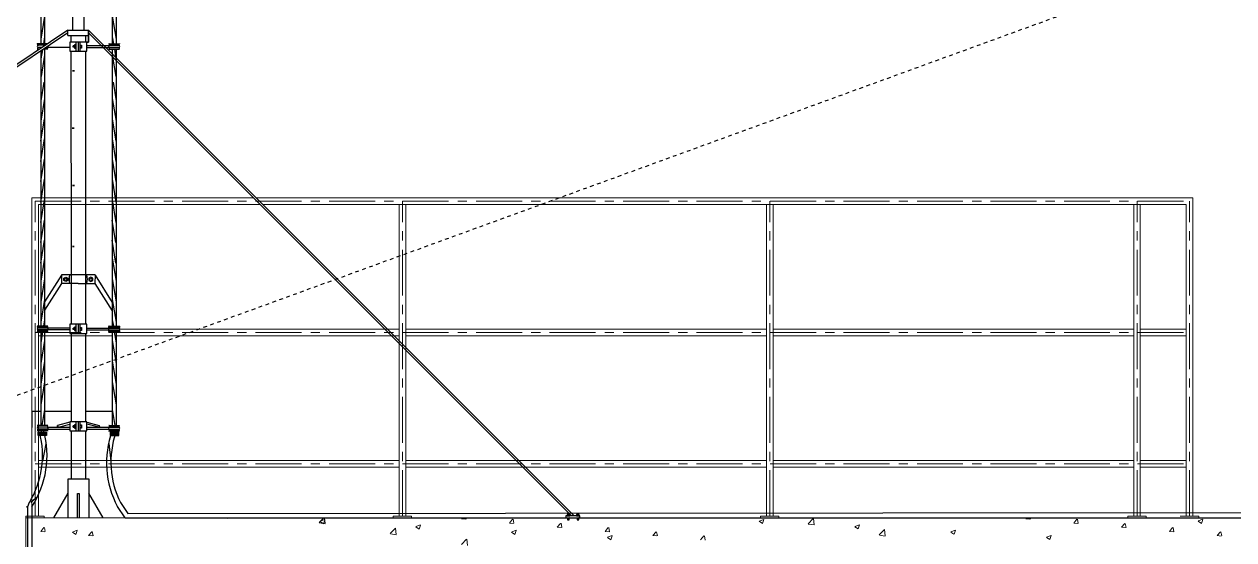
# Model space of a CAD drawing. Header units: millimetres. Extents: x -9869 to 940, y 100 to 694.
# Drawn here: x 396.96 to 429.87, y 235.01 to 249.04 of the extents above; entities that cross this region are included whole.
import ezdxf

# ---------------------------------------------------------------- set-up
doc = ezdxf.new("R2010")
doc.units = ezdxf.units.MM
for name, pattern in [('CENTER', [2, 1.25, -0.25, 0.25, -0.25]), ('DASHDOT2', [0.5, 0.25, -0.125, 0, -0.125]), ('DASHED', [0.75, 0.5, -0.25])]:
    doc.linetypes.add(name, pattern=pattern)
doc.layers.add('_incêndio 240', color=240, linetype='Continuous')
doc.layers.add('BSBAS--LC--', color=1, linetype='DASHDOT2')
for name, color, linetype, lineweight in [('Alvenaria', 8, 'Continuous', 9), ('Aço 1020', 6, 'Continuous', 9), ('Centro', 1, 'CENTER', 5), ('PAREDE', 7, 'Continuous', 9)]:
    doc.layers.add(name, color=color, linetype=linetype, lineweight=lineweight)

# ---------------------------------------------------------------- blocks, each defined once
blk = doc.blocks.new('*X168')
at = {"color": 0, "linetype": 'ByBlock'}
for p, q in [((387.028, 152.597), (387.028, 152.67)), ((387.041, 152.597), (387.041, 152.67)), ((387.053, 152.597), (387.053, 152.67)), ((387.066, 152.597), (387.066, 152.67)), ((387.078, 152.597), (387.078, 152.67))]:
    blk.add_line(p, q, dxfattribs=at)
blk = doc.blocks.new('*X167')
at = {"color": 0, "linetype": 'ByBlock'}
for p, q in [((387.028, 152.597), (387.028, 152.67)), ((387.041, 152.597), (387.041, 152.67)), ((387.053, 152.597), (387.053, 152.67)), ((387.066, 152.597), (387.066, 152.67)), ((387.078, 152.597), (387.078, 152.67))]:
    blk.add_line(p, q, dxfattribs=at)
blk = doc.blocks.new('*X171')
at = {"color": 0, "linetype": 'ByBlock'}
for p, q in [((387.028, 152.597), (387.028, 152.67)), ((387.041, 152.597), (387.041, 152.67)), ((387.053, 152.597), (387.053, 152.67)), ((387.066, 152.597), (387.066, 152.67)), ((387.078, 152.597), (387.078, 152.67))]:
    blk.add_line(p, q, dxfattribs=at)
blk = doc.blocks.new('*X166')
at = {"color": 0, "linetype": 'ByBlock'}
for p, q in [((387.028, 152.597), (387.028, 152.67)), ((387.041, 152.597), (387.041, 152.67)), ((387.053, 152.597), (387.053, 152.67)), ((387.066, 152.597), (387.066, 152.67)), ((387.078, 152.597), (387.078, 152.67))]:
    blk.add_line(p, q, dxfattribs=at)
blk = doc.blocks.new('*X170')
at = {"color": 0, "linetype": 'ByBlock'}
for p, q in [((387.028, 152.597), (387.028, 152.67)), ((387.041, 152.597), (387.041, 152.67)), ((387.053, 152.597), (387.053, 152.67)), ((387.066, 152.597), (387.066, 152.67)), ((387.078, 152.597), (387.078, 152.67))]:
    blk.add_line(p, q, dxfattribs=at)

msp = doc.modelspace()

# ---------------------------------------------------------------- linework, layer by layer
at = {"layer": '_incêndio 240'}
for p, q in [((397.405, 255.256), (397.405, 248.506)), ((397.51, 255.256), (397.51, 248.506)), ((398.268, 255.201), (398.268, 248.878)), ((398.581, 255.201), (398.581, 248.878)), ((399.354, 255.256), (399.354, 248.506)), ((399.459, 255.256), (399.459, 248.506)), ((397.51, 249.257), (397.407, 248.633)), ((399.354, 249.257), (399.457, 248.633)), ((398.143, 248.878), (378.517, 235.661)), ((398.143, 248.878), (398.707, 248.878)), ((398.143, 248.728), (398.143, 248.878)), ((398.432, 248.878), (398.707, 248.878)), ((398.707, 248.728), (398.707, 248.878)), ((398.707, 248.878), (398.707, 248.552)), ((398.707, 248.878), (411.924, 235.661)), ((398.143, 248.803), (378.629, 235.661)), ((397.51, 248.696), (397.478, 248.506)), ((398.143, 248.728), (398.707, 248.728)), ((398.196, 248.552), (398.196, 248.3)), ((398.279, 248.552), (398.196, 248.552)), ((398.229, 248.728), (398.229, 248.552)), ((398.423, 248.552), (398.269, 248.552)), ((398.372, 248.3), (398.372, 248.552)), ((398.423, 248.552), (398.423, 248.3)), ((398.592, 248.552), (398.423, 248.552)), ((398.473, 248.552), (398.473, 248.3)), ((398.66, 248.552), (398.592, 248.552)), ((398.62, 248.728), (398.62, 248.552)), ((398.66, 248.3), (398.66, 248.552)), ((398.707, 248.552), (398.66, 248.552)), ((398.66, 248.552), (398.707, 248.552)), ((398.707, 248.803), (411.848, 235.661)), ((398.707, 248.552), (398.707, 248.715)), ((399.354, 248.696), (399.385, 248.506)), ((397.591, 248.506), (397.316, 248.506)), ((397.583, 248.501), (397.316, 248.501)), ((397.316, 248.471), (397.538, 248.471)), ((397.331, 248.456), (397.316, 248.471)), ((397.331, 248.405), (397.316, 248.39)), ((397.374, 248.36), (397.316, 248.36)), ((397.366, 248.355), (397.316, 248.355)), ((397.441, 248.405), (397.333, 248.405)), ((397.405, 248.306), (397.405, 243.119)), ((397.451, 248.337), (397.412, 248.098)), ((397.599, 248.355), (397.478, 248.355)), ((397.51, 248.355), (397.51, 243.129)), ((397.53, 248.39), (397.599, 248.39)), ((398.204, 248.405), (397.583, 248.405)), ((397.583, 248.405), (397.599, 248.39)), ((398.196, 248.3), (398.279, 248.3)), ((398.229, 248.3), (398.23, 242.216)), ((398.269, 248.3), (398.423, 248.3)), ((398.29, 248.444), (398.318, 248.444)), ((398.327, 248.444), (398.29, 248.444)), ((398.29, 248.407), (398.29, 248.444)), ((398.29, 248.444), (398.29, 248.407)), ((398.327, 248.407), (398.29, 248.407)), ((398.297, 248.444), (398.297, 248.407)), ((398.303, 248.444), (398.303, 248.407)), ((398.309, 248.444), (398.309, 248.407)), ((398.315, 248.444), (398.315, 248.407)), ((398.318, 248.444), (398.327, 248.444)), ((398.32, 248.444), (398.32, 248.407)), ((398.327, 248.471), (398.327, 248.381)), ((398.37, 248.471), (398.327, 248.471)), ((398.371, 248.454), (398.327, 248.454)), ((398.371, 248.399), (398.327, 248.399)), ((398.327, 248.381), (398.371, 248.381)), ((398.423, 248.3), (398.592, 248.3)), ((398.472, 248.47), (398.52, 248.47)), ((398.472, 248.398), (398.52, 248.398)), ((398.52, 248.38), (398.472, 248.38)), ((398.473, 248.452), (398.52, 248.452)), ((398.52, 248.47), (398.52, 248.38)), ((398.592, 248.3), (398.66, 248.3)), ((398.62, 248.3), (398.621, 242.216)), ((398.66, 248.456), (399.28, 248.456)), ((398.66, 248.405), (399.28, 248.405)), ((399.265, 248.506), (399.548, 248.506)), ((399.265, 248.501), (399.548, 248.501)), ((399.548, 248.471), (399.265, 248.471)), ((399.28, 248.456), (399.265, 248.471)), ((399.28, 248.405), (399.265, 248.39)), ((399.548, 248.39), (399.265, 248.39)), ((399.265, 248.36), (399.548, 248.36)), ((399.265, 248.355), (399.548, 248.355)), ((399.28, 248.405), (399.531, 248.405)), ((399.281, 248.456), (399.531, 248.456)), ((399.354, 248.355), (399.354, 243.129)), ((399.41, 248.355), (399.452, 248.098)), ((399.458, 248.355), (399.457, 243.129)), ((399.533, 248.456), (399.548, 248.471)), ((399.533, 248.405), (399.548, 248.39)), ((397.51, 248.191), (397.415, 247.612)), ((399.354, 248.191), (399.449, 247.612)), ((397.491, 247.461), (397.407, 246.95)), ((399.373, 247.461), (399.457, 246.95)), ((397.506, 247.013), (397.405, 246.401)), ((399.354, 247.013), (399.455, 246.401)), ((397.504, 246.464), (397.403, 245.852)), ((399.352, 246.464), (399.453, 245.852)), ((397.502, 245.915), (397.401, 245.303)), ((399.35, 245.915), (399.451, 245.303)), ((397.5, 245.366), (397.4, 244.754)), ((399.348, 245.366), (399.449, 244.754)), ((397.502, 244.817), (397.4, 244.193)), ((399.346, 244.817), (399.449, 244.193)), ((397.498, 244.256), (397.398, 243.644)), ((399.346, 244.256), (399.447, 243.644)), ((397.496, 243.707), (397.396, 243.095)), ((399.344, 243.707), (399.445, 243.095)), ((397.498, 243.158), (397.396, 242.534)), ((397.407, 243.129), (397.408, 241.132)), ((397.51, 243.129), (397.51, 241.284)), ((399.342, 243.158), (399.445, 242.534)), ((399.354, 243.129), (399.354, 241.284)), ((399.457, 243.129), (399.456, 241.132)), ((397.51, 242.673), (397.407, 242.049)), ((399.354, 242.673), (399.457, 242.049)), ((398.23, 242.39), (398.23, 240.874)), ((398.621, 242.39), (398.621, 240.874)), ((397.51, 242.112), (397.407, 241.488)), ((397.971, 242.213), (397.51, 241.481)), ((397.972, 241.987), (397.51, 241.254)), ((397.971, 242.216), (397.972, 241.987)), ((398.884, 242.216), (397.971, 242.216)), ((398.428, 241.987), (397.972, 241.987)), ((398.428, 241.987), (398.883, 241.987)), ((398.884, 242.216), (398.883, 241.987)), ((398.883, 241.987), (399.354, 241.24)), ((398.884, 242.213), (399.354, 241.466)), ((399.354, 242.112), (399.457, 241.488)), ((397.51, 241.551), (397.408, 240.931)), ((399.354, 241.551), (399.456, 240.931)), ((397.408, 241.132), (397.408, 240.822)), ((397.51, 240.994), (397.482, 240.822)), ((397.51, 241.284), (397.51, 240.822)), ((398.621, 241.078), (398.621, 240.923)), ((399.354, 241.284), (399.354, 240.822)), ((399.354, 240.994), (399.382, 240.822)), ((399.456, 241.132), (399.456, 240.822)), ((397.599, 240.822), (397.316, 240.822)), ((397.599, 240.817), (397.316, 240.817)), ((397.316, 240.786), (397.599, 240.786)), ((397.331, 240.771), (397.316, 240.786)), ((397.331, 240.721), (397.316, 240.706)), ((397.316, 240.706), (397.599, 240.706)), ((397.599, 240.675), (397.316, 240.675)), ((397.599, 240.67), (397.316, 240.67)), ((397.583, 240.771), (397.333, 240.771)), ((397.583, 240.721), (397.333, 240.721)), ((397.457, 240.67), (397.407, 240.366)), ((397.408, 240.67), (397.409, 238.453)), ((397.51, 240.67), (397.511, 238.453)), ((397.583, 240.771), (397.599, 240.786)), ((398.204, 240.771), (397.583, 240.771)), ((398.204, 240.721), (397.583, 240.721)), ((397.583, 240.721), (397.599, 240.706)), ((398.196, 240.874), (398.196, 240.621)), ((398.279, 240.874), (398.196, 240.874)), ((398.423, 240.874), (398.269, 240.874)), ((398.29, 240.765), (398.318, 240.765)), ((398.327, 240.765), (398.29, 240.765)), ((398.29, 240.728), (398.29, 240.765)), ((398.29, 240.765), (398.29, 240.728)), ((398.327, 240.728), (398.29, 240.728)), ((398.297, 240.765), (398.297, 240.728)), ((398.303, 240.765), (398.303, 240.728)), ((398.309, 240.765), (398.309, 240.728)), ((398.315, 240.765), (398.315, 240.728)), ((398.318, 240.765), (398.327, 240.765)), ((398.32, 240.765), (398.32, 240.728)), ((398.327, 240.793), (398.327, 240.702)), ((398.37, 240.792), (398.327, 240.792)), ((398.371, 240.775), (398.327, 240.775)), ((398.371, 240.72), (398.327, 240.72)), ((398.327, 240.702), (398.371, 240.702)), ((398.372, 240.621), (398.372, 240.874)), ((398.423, 240.874), (398.423, 240.621)), ((398.592, 240.874), (398.423, 240.874)), ((398.472, 240.791), (398.52, 240.791)), ((398.472, 240.719), (398.52, 240.719)), ((398.52, 240.701), (398.472, 240.701)), ((398.473, 240.874), (398.473, 240.621)), ((398.473, 240.773), (398.52, 240.773)), ((398.52, 240.791), (398.52, 240.701)), ((398.66, 240.874), (398.592, 240.874)), ((398.66, 240.621), (398.66, 240.874)), ((398.66, 240.771), (399.28, 240.771)), ((398.66, 240.721), (399.28, 240.721)), ((399.265, 240.822), (399.548, 240.822)), ((399.265, 240.817), (399.548, 240.817)), ((399.548, 240.786), (399.265, 240.786)), ((399.28, 240.771), (399.265, 240.786)), ((399.28, 240.721), (399.265, 240.706)), ((399.548, 240.706), (399.265, 240.706)), ((399.265, 240.675), (399.548, 240.675)), ((399.265, 240.67), (399.548, 240.67)), ((399.548, 240.67), (399.265, 240.67)), ((399.28, 240.721), (399.531, 240.721)), ((399.281, 240.771), (399.531, 240.771)), ((399.354, 240.67), (399.353, 238.453)), ((399.407, 240.67), (399.457, 240.366)), ((399.456, 240.67), (399.455, 238.453)), ((399.533, 240.771), (399.548, 240.786)), ((399.533, 240.721), (399.548, 240.706)), ((397.51, 240.429), (397.407, 239.805)), ((398.196, 240.621), (398.279, 240.621)), ((398.23, 240.621), (398.23, 238.224)), ((398.269, 240.621), (398.423, 240.621)), ((398.423, 240.621), (398.592, 240.621)), ((398.592, 240.621), (398.66, 240.621)), ((398.62, 240.621), (398.622, 238.224)), ((399.354, 240.429), (399.457, 239.805)), ((397.51, 239.868), (397.407, 239.244)), ((399.354, 239.868), (399.457, 239.244)), ((397.51, 239.307), (397.407, 238.683)), ((399.354, 239.307), (399.457, 238.683)), ((397.409, 238.5), (397.165, 238.5)), ((397.165, 238.5), (397.165, 238.071)), ((397.409, 238.453), (397.409, 238.123)), ((397.511, 238.559), (397.44, 238.123)), ((398.23, 238.5), (397.511, 238.5)), ((397.511, 238.453), (397.511, 238.123)), ((399.353, 238.5), (398.621, 238.5)), ((399.353, 238.559), (399.424, 238.123)), ((399.353, 238.453), (399.353, 238.123)), ((399.455, 238.453), (399.455, 238.123)), ((397.599, 238.123), (397.316, 238.123)), ((397.599, 238.118), (397.316, 238.118)), ((397.316, 238.088), (397.599, 238.088)), ((397.331, 238.073), (397.316, 238.088)), ((397.331, 238.022), (397.316, 238.007)), ((397.316, 238.007), (397.599, 238.007)), ((397.583, 238.073), (397.333, 238.073)), ((397.583, 238.022), (397.333, 238.022)), ((397.583, 238.073), (397.599, 238.088)), ((397.583, 238.073), (397.836, 238.073)), ((397.583, 238.022), (397.599, 238.007)), ((397.583, 238.022), (397.59, 238.022)), ((397.587, 238.073), (398.196, 238.073)), ((397.587, 238.022), (398.196, 238.023)), ((398.196, 238.214), (397.865, 238.125)), ((397.865, 238.125), (397.878, 238.076)), ((397.878, 238.076), (398.196, 238.159)), ((398.279, 238.224), (398.196, 238.224)), ((398.196, 238.224), (398.196, 237.972)), ((398.423, 238.224), (398.269, 238.224)), ((398.327, 238.115), (398.29, 238.115)), ((398.29, 238.115), (398.318, 238.115)), ((398.29, 238.115), (398.29, 238.079)), ((398.29, 238.079), (398.29, 238.115)), ((398.29, 238.079), (398.327, 238.079)), ((398.297, 238.115), (398.297, 238.079)), ((398.303, 238.115), (398.303, 238.079)), ((398.309, 238.115), (398.309, 238.079)), ((398.315, 238.115), (398.315, 238.079)), ((398.318, 238.115), (398.327, 238.115)), ((398.32, 238.115), (398.32, 238.079)), ((398.37, 238.143), (398.327, 238.143)), ((398.327, 238.143), (398.327, 238.053)), ((398.371, 238.125), (398.327, 238.125)), ((398.371, 238.07), (398.327, 238.07)), ((398.327, 238.053), (398.371, 238.053)), ((398.372, 237.972), (398.372, 238.224)), ((398.592, 238.224), (398.423, 238.224)), ((398.423, 238.224), (398.423, 237.972)), ((398.472, 238.141), (398.52, 238.141)), ((398.52, 238.069), (398.472, 238.069)), ((398.52, 238.052), (398.472, 238.052)), ((398.473, 238.224), (398.473, 237.972)), ((398.52, 238.124), (398.473, 238.124)), ((398.52, 238.141), (398.52, 238.052)), ((398.66, 238.224), (398.592, 238.224)), ((398.66, 237.972), (398.66, 238.224)), ((398.66, 238.216), (398.999, 238.125)), ((398.986, 238.076), (398.66, 238.161)), ((398.66, 238.073), (399.28, 238.073)), ((398.66, 238.022), (399.28, 238.022)), ((398.999, 238.125), (398.986, 238.076)), ((399.265, 238.123), (399.548, 238.123)), ((399.265, 238.118), (399.548, 238.118)), ((399.548, 238.088), (399.265, 238.088)), ((399.28, 238.073), (399.265, 238.088)), ((399.28, 238.022), (399.265, 238.007)), ((399.548, 238.007), (399.265, 238.007)), ((399.28, 238.022), (399.531, 238.022)), ((399.281, 238.073), (399.531, 238.073)), ((399.533, 238.073), (399.548, 238.088)), ((399.533, 238.022), (399.548, 238.007)), ((397.599, 237.977), (397.316, 237.977)), ((397.599, 237.972), (397.316, 237.972)), ((397.415, 237.972), (397.401, 237.888)), ((398.196, 237.972), (398.279, 237.972)), ((398.23, 237.972), (398.231, 236.673)), ((398.269, 237.972), (398.423, 237.972)), ((398.423, 237.972), (398.592, 237.972)), ((398.592, 237.972), (398.66, 237.972)), ((398.622, 237.972), (398.623, 236.673)), ((399.265, 237.977), (399.548, 237.977)), ((399.265, 237.972), (399.548, 237.972)), ((397.548, 237.618), (397.45, 237.148)), ((399.255, 237.631), (399.316, 237.155)), ((398.152, 236.673), (398.712, 236.673)), ((398.152, 236.561), (398.152, 236.673)), ((398.153, 235.608), (398.152, 236.561)), ((398.712, 236.673), (398.712, 236.561)), ((398.712, 236.561), (398.712, 235.61)), ((397.096, 236.025), (397.05, 235.907)), ((397.319, 236.183), (397.135, 236.025)), ((397.761, 235.608), (398.152, 236.281)), ((398.41, 235.608), (398.41, 236.27)), ((398.41, 236.27), (398.454, 236.27)), ((398.454, 236.27), (398.454, 235.608)), ((399.103, 235.61), (398.712, 236.281)), ((397.05, 235.907), (396.971, 184.447)), ((397.164, 235.914), (397.164, 184.447)), ((411.694, 235.661), (411.694, 235.61)), ((412.074, 235.661), (411.694, 235.661)), ((411.694, 235.61), (412.074, 235.61)), ((411.745, 235.603), (411.745, 235.61)), ((411.745, 235.61), (411.745, 235.559)), ((411.79, 235.61), (411.745, 235.603)), ((411.79, 235.603), (411.745, 235.595)), ((411.79, 235.603), (411.745, 235.595)), ((411.79, 235.596), (411.745, 235.588)), ((411.79, 235.596), (411.745, 235.588)), ((411.79, 235.589), (411.745, 235.581)), ((411.79, 235.589), (411.745, 235.581)), ((411.79, 235.582), (411.745, 235.574)), ((411.79, 235.582), (411.745, 235.574)), ((411.79, 235.575), (411.745, 235.567)), ((411.79, 235.575), (411.745, 235.567)), ((411.79, 235.567), (411.745, 235.56)), ((411.745, 235.559), (411.79, 235.559)), ((411.79, 235.559), (411.79, 235.61)), ((411.79, 235.61), (411.79, 235.603)), ((411.898, 235.611), (411.899, 235.61)), ((412.001, 235.603), (412.001, 235.61)), ((412.001, 235.61), (412.001, 235.559)), ((412.046, 235.61), (412.001, 235.603)), ((412.046, 235.603), (412.001, 235.595)), ((412.046, 235.603), (412.001, 235.595)), ((412.046, 235.596), (412.001, 235.588)), ((412.046, 235.596), (412.001, 235.588)), ((412.046, 235.589), (412.001, 235.581)), ((412.046, 235.589), (412.001, 235.581)), ((412.046, 235.582), (412.001, 235.574)), ((412.046, 235.582), (412.001, 235.574)), ((412.046, 235.575), (412.001, 235.567)), ((412.046, 235.575), (412.001, 235.567)), ((412.046, 235.567), (412.001, 235.56)), ((412.001, 235.559), (412.046, 235.559)), ((412.046, 235.559), (412.046, 235.61)), ((412.046, 235.61), (412.046, 235.603)), ((412.074, 235.61), (412.074, 235.661))]:
    msp.add_line(p, q, dxfattribs=at)
for points in [[(398.086, 242.16), (398.14, 242.129), (398.14, 242.067), (398.087, 242.036), (398.033, 242.067), (398.033, 242.128)], [(398.77, 242.16), (398.716, 242.129), (398.716, 242.067), (398.769, 242.036), (398.823, 242.067), (398.823, 242.128)], [(397.566, 237.941), (397.566, 237.853), (397.336, 237.853), (397.336, 237.941)], [(399.298, 237.941), (399.298, 237.853), (399.528, 237.853), (399.528, 237.941)], [(411.729, 235.661), (411.804, 235.661), (411.804, 235.696), (411.729, 235.696)], [(411.745, 235.696), (411.79, 235.696), (411.79, 235.661), (411.745, 235.661)], [(411.985, 235.661), (412.06, 235.661), (412.06, 235.696), (411.985, 235.696)], [(412.001, 235.696), (412.046, 235.696), (412.046, 235.661), (412.001, 235.661)]]:
    msp.add_lwpolyline(points, close=True, dxfattribs=at)
for points in [[(399.573, 236.025), (399.778, 235.724), (430.596, 235.754), (430.596, 236.771)], [(399.708, 235.61), (430.733, 235.61), (430.733, 236.681), (430.733, 236.681), (430.733, 236.681), (430.733, 236.681)], [(399.708, 235.61), (399.498, 235.914)]]:
    msp.add_lwpolyline(points, dxfattribs=at)
for centre in [(398.086, 242.098), (398.769, 242.098)]:
    msp.add_circle(centre, 0.0342, dxfattribs=at)
for centre, radius, start, end in [((397.334, 248.43), 0.0253, 94.0698, 265.9132), ((397.315, 248.504), 0.00282, 63.4264, 296.5565), ((397.315, 248.357), 0.00282, 63.4264, 296.5565), ((397.314, 248.486), 0.0153, 277.1165, 82.8665), ((397.314, 248.375), 0.0153, 277.1165, 82.8665), ((397.587, 248.43), 0.0254, 262.8665, 29.8296), ((397.601, 248.375), 0.0153, 97.1165, 262.8665), ((397.6, 248.357), 0.00282, 243.4264, 116.5565), ((399.277, 248.43), 0.0254, 82.8835, 277.1335), ((399.264, 248.504), 0.00282, 63.4435, 296.5736), ((399.264, 248.357), 0.00282, 63.4435, 296.5736), ((399.263, 248.486), 0.0153, 277.1335, 82.8835), ((399.263, 248.375), 0.0153, 277.1335, 82.8835), ((399.53, 248.43), 0.0253, 274.0868, 85.9302), ((399.55, 248.486), 0.0153, 97.1335, 262.8835), ((399.55, 248.375), 0.0153, 97.1335, 262.8835), ((399.549, 248.504), 0.00282, 243.4435, 116.5736), ((399.549, 248.357), 0.00282, 243.4435, 116.5736), ((398.705, 242.102), 0.524, 167.3879, 192.6121), ((398.151, 242.102), 0.524, 347.3879, 12.6121), ((397.334, 240.746), 0.0253, 94.0698, 265.9132), ((397.315, 240.819), 0.00282, 63.4264, 296.5565), ((397.315, 240.673), 0.00282, 63.4264, 296.5565), ((397.314, 240.802), 0.0153, 277.1165, 82.8665), ((397.314, 240.691), 0.0153, 277.1165, 82.8665), ((397.587, 240.746), 0.0254, 262.8665, 97.1165), ((397.601, 240.802), 0.0153, 97.1165, 262.8665), ((397.601, 240.69), 0.0153, 97.1165, 262.8665), ((397.6, 240.819), 0.00282, 243.4264, 116.5565), ((397.6, 240.673), 0.00282, 243.4264, 116.5565), ((399.265, 240.801), 0.0153, 97.1335, 262.8835), ((399.265, 240.69), 0.0153, 97.1335, 262.8835), ((399.277, 240.746), 0.0254, 82.8835, 277.1335), ((399.264, 240.819), 0.00282, 63.4435, 296.5736), ((399.264, 240.673), 0.00282, 63.4435, 296.5736), ((399.264, 240.818), 0.00282, 243.4435, 116.5736), ((399.264, 240.672), 0.00282, 243.4435, 116.5736), ((399.263, 240.802), 0.0153, 277.1335, 82.8835), ((399.263, 240.69), 0.0153, 277.1335, 82.8835), ((399.53, 240.746), 0.0253, 274.0868, 85.9302), ((399.549, 240.802), 0.0153, 97.1335, 262.8835), ((399.549, 240.691), 0.0153, 97.1335, 262.8835), ((399.549, 240.818), 0.00282, 63.4264, 296.5565), ((399.549, 240.672), 0.00282, 63.4264, 296.5565), ((399.549, 240.819), 0.00282, 243.4264, 116.5565), ((399.549, 240.673), 0.00282, 243.4264, 116.5565), ((399.547, 240.803), 0.0153, 277.1335, 82.8835), ((399.547, 240.692), 0.0153, 277.1335, 82.8835), ((397.334, 238.048), 0.0253, 94.0698, 265.9132), ((397.315, 238.121), 0.00282, 63.4264, 296.5565), ((397.314, 238.103), 0.0153, 277.1165, 82.8665), ((397.314, 237.992), 0.0153, 277.1165, 82.8665), ((397.587, 238.048), 0.0254, 262.8665, 97.1165), ((397.601, 238.103), 0.0153, 97.1165, 262.8665), ((397.601, 237.992), 0.0153, 97.1165, 262.8665), ((397.6, 238.121), 0.00282, 243.4264, 116.5565), ((397.824, 238.114), 0.0424, 284.6814, 15.3772), ((399.04, 238.114), 0.0424, 164.6228, 255.3186), ((399.277, 238.048), 0.0254, 82.8835, 277.1335), ((399.264, 238.121), 0.00282, 63.4435, 296.5736), ((399.263, 238.103), 0.0153, 277.1335, 82.8835), ((399.263, 237.992), 0.0153, 277.1335, 82.8835), ((399.53, 238.048), 0.0253, 274.0868, 85.9302), ((399.55, 238.103), 0.0153, 97.1335, 262.8835), ((399.55, 237.992), 0.0153, 97.1335, 262.8835), ((399.549, 238.121), 0.00282, 243.4435, 116.5736), ((394.962, 237.313), 2.493, 328.8867, 14.4463), ((395.058, 237.296), 2.519, 326.7085, 15.7922), ((397.315, 237.974), 0.00282, 63.4264, 296.5565), ((397.6, 237.974), 0.00282, 243.4264, 116.5565), ((401.69, 237.101), 2.494, 159.5641, 208.4439), ((399.264, 237.974), 0.00282, 63.4435, 296.5736), ((401.809, 237.127), 2.493, 161.1206, 206.2439), ((399.549, 237.974), 0.00282, 243.4435, 116.5736), ((394.962, 237.313), 2.493, 325.7234, 325.8558)]:
    msp.add_arc(centre, radius, start, end, dxfattribs=at)
for points in [[(397.566, 237.941), (397.336, 237.941), (397.566, 237.853), (397.336, 237.853)], [(399.298, 237.941), (399.528, 237.941), (399.298, 237.853), (399.528, 237.853)]]:
    msp.add_solid(points, dxfattribs=at)
at = {"layer": 'Alvenaria'}
for p, q in [((402.47, 235.61), (402.492, 235.595)), ((402.493, 235.595), (402.498, 235.61)), ((404.982, 235.481), (405.106, 235.61)), ((404.985, 235.475), (405.147, 235.45)), ((405.008, 235.511), (405.099, 235.45)), ((405.011, 235.516), (405.138, 235.564)), ((405.099, 235.45), (405.136, 235.559)), ((405.148, 235.457), (405.13, 235.61)), ((407.615, 235.365), (407.705, 235.305)), ((407.617, 235.37), (407.744, 235.419)), ((407.705, 235.304), (407.742, 235.414)), ((408.86, 235.581), (408.885, 235.61)), ((408.86, 235.581), (408.969, 235.572)), ((408.985, 235.575), (408.978, 235.61)), ((410.161, 235.468), (410.249, 235.572)), ((410.161, 235.467), (410.27, 235.458)), ((410.285, 235.461), (410.265, 235.575)), ((411.462, 235.354), (411.549, 235.458)), ((411.586, 235.347), (411.565, 235.461)), ((414.424, 235.61), (414.441, 235.599)), ((414.441, 235.599), (414.445, 235.61)), ((416.957, 235.515), (417.047, 235.454)), ((416.959, 235.52), (417.086, 235.568)), ((417.048, 235.454), (417.084, 235.563)), ((418.29, 235.447), (418.431, 235.594)), ((418.293, 235.44), (418.454, 235.415)), ((418.455, 235.423), (418.435, 235.595)), ((419.563, 235.369), (419.653, 235.309)), ((419.565, 235.374), (419.692, 235.423)), ((419.654, 235.308), (419.69, 235.418)), ((424.217, 235.58), (424.243, 235.61)), ((424.217, 235.58), (424.326, 235.57)), ((424.342, 235.573), (424.335, 235.61)), ((425.518, 235.466), (425.606, 235.57)), ((425.518, 235.466), (425.626, 235.456)), ((425.642, 235.459), (425.621, 235.573)), ((426.378, 235.61), (426.389, 235.603)), ((426.39, 235.603), (426.392, 235.61)), ((426.819, 235.352), (426.906, 235.456)), ((426.943, 235.346), (426.922, 235.459)), ((428.905, 235.519), (428.995, 235.458)), ((428.907, 235.524), (429.034, 235.572)), ((428.996, 235.457), (429.033, 235.567)), ((397.406, 235.241), (397.493, 235.346)), ((397.406, 235.241), (397.514, 235.232)), ((397.53, 235.235), (397.509, 235.349)), ((398.272, 235.216), (398.363, 235.155)), ((398.275, 235.221), (398.402, 235.27)), ((398.363, 235.155), (398.4, 235.265)), ((398.706, 235.128), (398.794, 235.232)), ((398.706, 235.128), (398.815, 235.118)), ((398.831, 235.121), (398.81, 235.235)), ((406.918, 235.181), (407.059, 235.329)), ((406.921, 235.175), (407.082, 235.15)), ((407.083, 235.157), (407.063, 235.329)), ((410.221, 235.22), (410.311, 235.159)), ((410.223, 235.225), (410.35, 235.274)), ((410.312, 235.159), (410.348, 235.269)), ((411.462, 235.354), (411.57, 235.344)), ((412.763, 235.24), (412.85, 235.344)), ((412.763, 235.24), (412.871, 235.23)), ((412.827, 235.075), (412.917, 235.014)), ((412.829, 235.08), (412.956, 235.129)), ((412.887, 235.233), (412.866, 235.347)), ((412.918, 235.014), (412.954, 235.123)), ((414.063, 235.126), (414.151, 235.23)), ((414.063, 235.126), (414.172, 235.117)), ((414.188, 235.12), (414.167, 235.233)), ((415.364, 235.012), (415.451, 235.117)), ((415.488, 235.006), (415.467, 235.119)), ((420.225, 235.147), (420.366, 235.294)), ((420.228, 235.14), (420.389, 235.115)), ((420.39, 235.122), (420.37, 235.295)), ((422.169, 235.224), (422.259, 235.163)), ((422.171, 235.229), (422.298, 235.278)), ((422.26, 235.163), (422.297, 235.273)), ((424.775, 235.079), (424.865, 235.018)), ((424.777, 235.084), (424.904, 235.133)), ((424.866, 235.018), (424.903, 235.127)), ((426.819, 235.352), (426.927, 235.343)), ((428.12, 235.238), (428.207, 235.343)), ((428.12, 235.238), (428.228, 235.229)), ((428.244, 235.232), (428.223, 235.345)), ((429.42, 235.125), (429.508, 235.229)), ((429.42, 235.125), (429.529, 235.115)), ((429.545, 235.118), (429.524, 235.232)), ((408.853, 234.881), (408.994, 235.028)), ((409.019, 234.857), (408.999, 235.029))]:
    msp.add_line(p, q, dxfattribs=at)
at = {"layer": 'Aço 1020'}
for p, q in [((397.165, 235.653), (397.165, 244.31)), ((397.165, 244.31), (403.2, 244.31)), ((403.275, 244.31), (428.757, 244.31)), ((428.757, 244.31), (428.757, 235.653)), ((397.343, 240.822), (397.343, 244.131)), ((397.343, 244.131), (403.378, 244.131)), ((403.454, 244.131), (428.579, 244.131)), ((407.16, 235.653), (407.16, 244.131)), ((407.339, 235.653), (407.339, 244.131)), ((417.156, 235.653), (417.156, 244.131)), ((417.334, 235.653), (417.334, 244.131)), ((427.151, 235.653), (427.151, 244.131)), ((427.329, 235.653), (427.329, 244.131)), ((428.579, 244.131), (428.579, 235.653)), ((397.343, 235.653), (397.343, 240.651)), ((399.554, 240.74), (407.16, 240.74)), ((407.339, 240.74), (417.156, 240.74)), ((417.334, 240.74), (427.151, 240.74)), ((427.329, 240.74), (428.579, 240.74)), ((397.343, 240.561), (399.353, 240.561)), ((399.456, 240.561), (407.16, 240.561)), ((407.339, 240.561), (417.156, 240.561)), ((417.334, 240.561), (427.151, 240.561)), ((427.329, 240.561), (428.579, 240.561)), ((397.343, 237.17), (407.16, 237.17)), ((407.339, 237.17), (417.156, 237.17)), ((417.334, 237.17), (427.151, 237.17)), ((427.329, 237.17), (428.579, 237.17)), ((397.343, 236.992), (407.16, 236.992)), ((407.339, 236.992), (417.156, 236.992)), ((417.334, 236.992), (427.151, 236.992)), ((427.329, 236.992), (428.579, 236.992))]:
    msp.add_line(p, q, dxfattribs=at)
for points in [[(397.004, 235.653), (397.504, 235.653), (397.504, 235.61)], [(407, 235.61), (407, 235.653), (407.499, 235.653), (407.499, 235.61)], [(416.995, 235.61), (416.995, 235.653), (417.495, 235.653), (417.495, 235.61)], [(426.99, 235.61), (426.99, 235.653), (427.49, 235.653), (427.49, 235.61)], [(428.418, 235.653), (428.918, 235.653), (428.918, 235.61)]]:
    msp.add_lwpolyline(points, dxfattribs=at)
at = {"layer": 'BSBAS--LC--', "linetype": 'DASHED', "ltscale": 0.035}
msp.add_line((466.198, 264.211), (321.205, 211.438), dxfattribs=at)
at = {"layer": 'Centro'}
for p, q in [((397.254, 235.653), (397.254, 244.22)), ((397.254, 244.22), (428.675, 244.22)), ((407.249, 235.653), (407.249, 244.22)), ((417.245, 235.653), (417.245, 244.22)), ((427.24, 235.653), (427.24, 244.22)), ((428.668, 235.653), (428.668, 244.22)), ((397.254, 240.651), (428.675, 240.651)), ((397.254, 237.081), (428.675, 237.081))]:
    msp.add_line(p, q, dxfattribs=at)
at = {"layer": 'PAREDE'}
for p, q in [((397.004, 226.719), (397.004, 235.653)), ((397.004, 235.61), (430.786, 235.61))]:
    msp.add_line(p, q, dxfattribs=at)

# ---------------------------------------------------------------- block references
at = {"layer": '_incêndio 240', "xscale": 0.5047632529398237, "yscale": 0.5047632529398237, "zscale": 0.1009526505880485, "rotation": 0.008515691346840052}
for name, p in [('*X167', (202.944, 170.695)), ('*X170', (202.936, 169.139)), ('*X168', (202.944, 167.573)), ('*X168', (202.94, 165.914)), ('*X166', (202.944, 163.674)), ('*X171', (202.944, 161.024))]:
    msp.add_blockref(name, p, dxfattribs=at)

doc.saveas('drawing.dxf')
